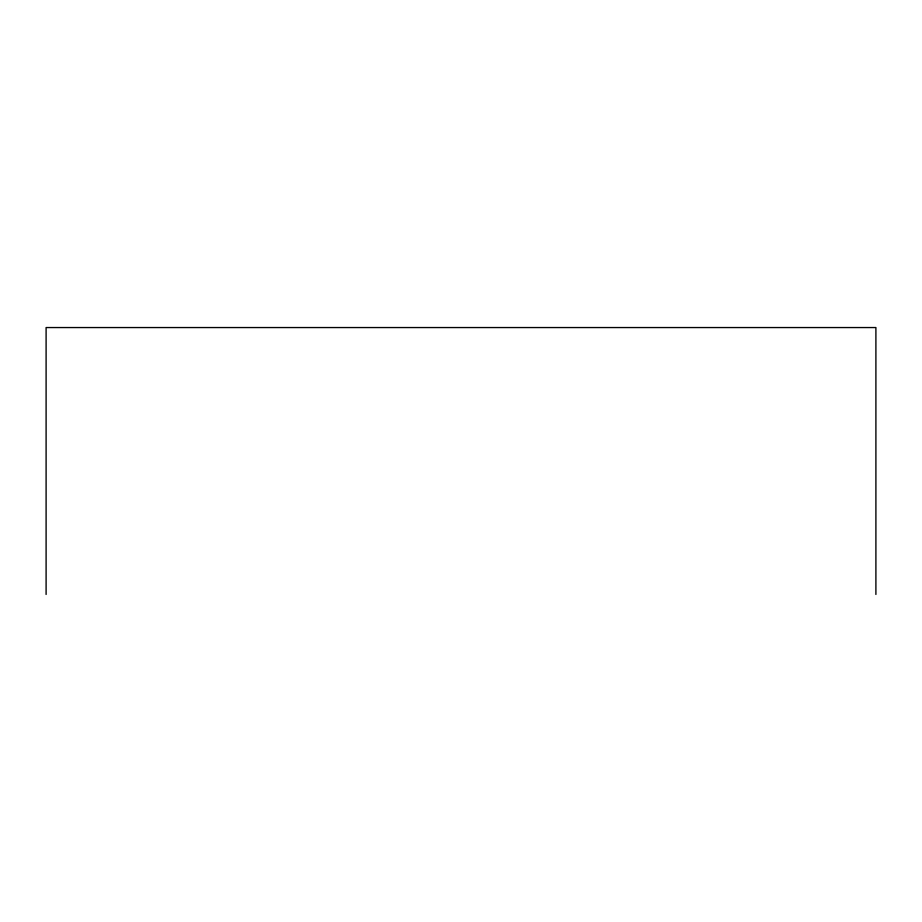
<?xml version="1.0" encoding="UTF-8"?>
<svg xmlns="http://www.w3.org/2000/svg" width="922" height="922" viewBox="0 0 922 922"><rect width="100%" height="100%" fill="white"/><g stroke="black" fill="none" stroke-linecap="round" stroke-linejoin="round"><path stroke-width="1.38" d="M875.9 594.448L875.9 327.552L46.1 327.552L46.1 594.448"/></g></svg>
